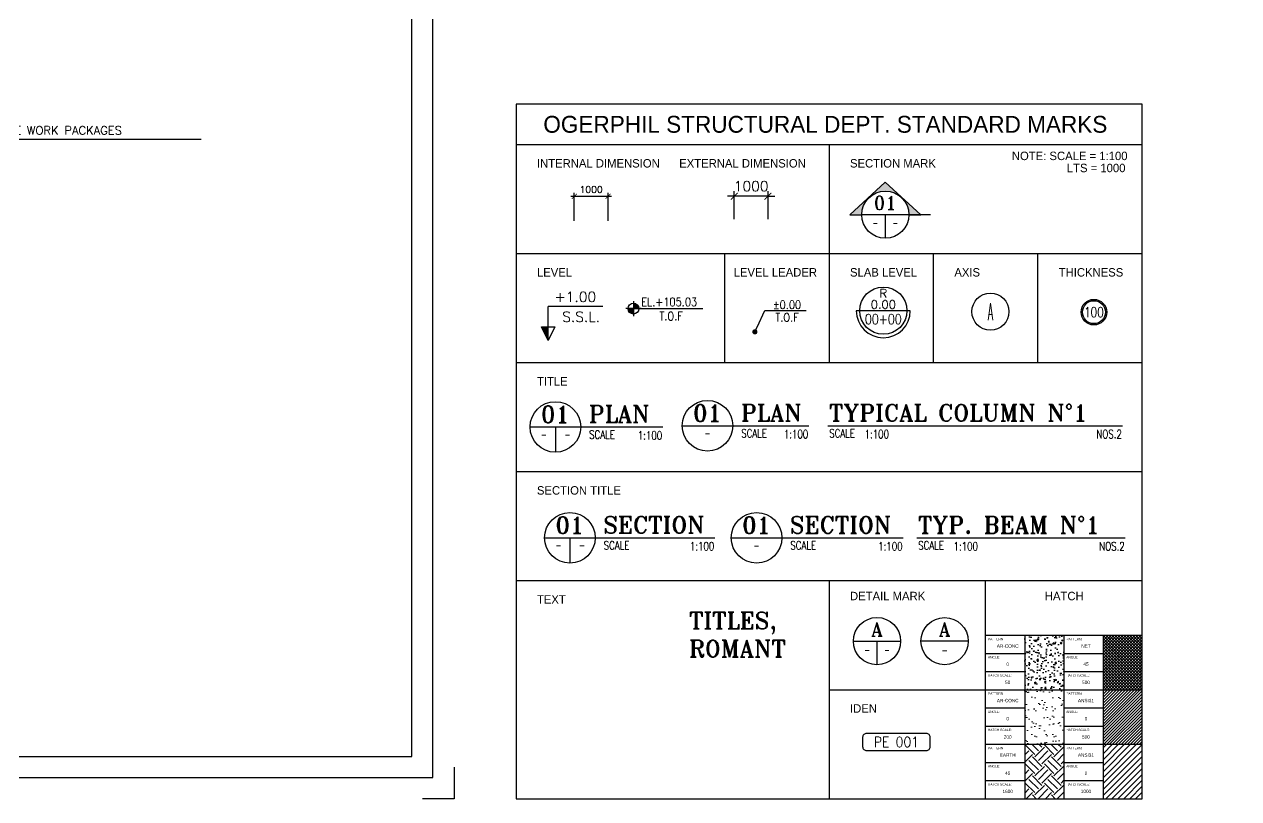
# Model space of a CAD drawing. Extents: x 660761725 to 1323371458, y 2734871439 to 5470067957.
# Drawn here: x 660896105 to 660932101, y 2735237885 to 2735260843 of the extents above; entities that cross this region are included whole.
import ezdxf
from ezdxf import colors
from ezdxf.entities.mleader import LeaderData, LeaderLine
from ezdxf.enums import TextEntityAlignment as Align
from ezdxf.math import Vec2, Vec3

# ---------------------------------------------------------------- set-up
doc = ezdxf.new("R2010")
doc.units = 0
doc.linetypes.add('AXES', pattern=[1.95, 1.2, -0.25, 0.25, -0.25])
for name, color, linetype in [('S-AXIS', 20, 'AXES'), ('S-DIMI', 100, 'Continuous'), ('S-DIMO', 100, 'Continuous'), ('S-IDEN', 221, 'Continuous'), ('S-LEVEL', 3, 'Continuous'), ('S-PATT', 21, 'Continuous'), ('S-SCEL-INDT', 222, 'Continuous'), ('S-STRC (91)', 91, 'Continuous'), ('S-SYMB', 3, 'Continuous'), ('S-TXT', 3, 'Continuous'), ('S-TXT-B', 7, 'Continuous'), ('TBLOCK', 7, 'Continuous')]:
    doc.layers.add(name, color=color, linetype=linetype)
doc.layers.add('S-EARTH', color=24, linetype='Continuous', lineweight=9)
doc.layers.add('S-ENGNRD FILL', color=20, linetype='Continuous', lineweight=9)
doc.layers.get('Defpoints').off()
doc.styles.add('08437-0000-2-020-000R-0511-00$0$ROMANS', font='ROMANS.shx', dxfattribs={"width": 0.75})
doc.styles.add('KACKC - ROMANS', font='romans.shx')
doc.styles.add('ROMANS', font='romans.shx')
doc.styles.add('ROMANT', font='romant')
doc.dimstyles.new('S-DIMI-100', dxfattribs={"dimscale": 100, "dimtxt": 2, "dimasz": 1.5, "dimexe": 1, "dimexo": 1, "dimgap": 1, "dimtad": 1, "dimdec": 0, "dimzin": 12, "dimdsep": 46, "dimtxsty": 'ROMANS', "dimblk": 'ARCHTICK', "dimcen": 0.09, "dimdle": 1, "dimclrd": 8, "dimclre": 8, "dimclrt": 4, "dimadec": 0, "dimazin": 3, "dimtfac": 1, "dimtdec": 0, "dimtix": 1, "dimtmove": 1, "dimatfit": 3, "dimtolj": 1, "dimtzin": 0, "dimarcsym": 0})
doc.dimstyles.new('S-DIMO-100', dxfattribs={"dimscale": 100, "dimtxt": 3, "dimasz": 2, "dimexe": 1.5, "dimexo": 1.5, "dimgap": 1.5, "dimtad": 1, "dimdec": 0, "dimzin": 12, "dimdsep": 46, "dimtxsty": 'ROMANS', "dimblk": 'ARCHTICK', "dimcen": 0.09, "dimdle": 1.5, "dimclrd": 8, "dimclre": 8, "dimclrt": 4, "dimadec": 0, "dimazin": 3, "dimtfac": 1, "dimtdec": 0, "dimtix": 1, "dimtmove": 1, "dimatfit": 3, "dimfxl": 1, "dimtolj": 1, "dimtzin": 0, "dimarcsym": 0})

# ---------------------------------------------------------------- blocks, each defined once
blk = doc.blocks.new('_ARCHTICK')
at = {"color": 0, "linetype": 'ByBlock', "const_width": 0.15}
blk.add_lwpolyline([(-0.5, -0.5), (0.5, 0.5)], dxfattribs=at)
blk = doc.blocks.new('*D49')
at = {"layer": 'S-DIMO', "color": 8, "lineweight": -2, "transparency": 16777216}
for p, q in [((660917149, 2735255070), (660917149, 2735255895)), ((660918149, 2735255070), (660918149, 2735255895)), ((660917149, 2735255745), (660916949, 2735255745)), ((660918149, 2735255745), (660917149, 2735255745)), ((660918149, 2735255745), (660918349, 2735255745))]:
    blk.add_line(p, q, dxfattribs=at)
at = {"layer": 'S-DIMO', "color": 8, "lineweight": -2, "transparency": 16777216, "xscale": 200, "yscale": 200, "zscale": 200}
blk.add_blockref('_ARCHTICK', (660917149, 2735255745), dxfattribs=at)
at = {"layer": 'S-DIMO', "color": 8, "lineweight": -2, "transparency": 16777216, "xscale": 200, "yscale": 200, "zscale": 200, "rotation": 180}
blk.add_blockref('_ARCHTICK', (660918149, 2735255745), dxfattribs=at)
at = {"layer": 'S-DIMO', "color": 4, "transparency": 16777216, "insert": (660917649, 2735256045), "char_height": 300, "attachment_point": 5, "style": 'ROMANS'}
blk.add_mtext('\\A1;1000', dxfattribs=at)
blk = doc.blocks.new('*D50')
at = {"layer": 'S-DIMI', "color": 8, "lineweight": -2, "transparency": 16777216}
for p, q in [((660912307, 2735255745), (660913507, 2735255745)), ((660912407, 2735255020), (660912407, 2735255845)), ((660913407, 2735255020), (660913407, 2735255845))]:
    blk.add_line(p, q, dxfattribs=at)
at = {"layer": 'S-DIMI', "color": 8, "lineweight": -2, "transparency": 16777216, "xscale": 150, "yscale": 150, "zscale": 150, "rotation": 180}
blk.add_blockref('_ARCHTICK', (660912407, 2735255745), dxfattribs=at)
at = {"layer": 'S-DIMI', "color": 8, "lineweight": -2, "transparency": 16777216, "xscale": 150, "yscale": 150, "zscale": 150}
blk.add_blockref('_ARCHTICK', (660913407, 2735255745), dxfattribs=at)
at = {"layer": 'S-DIMI', "color": 4, "transparency": 16777216, "insert": (660912907, 2735255945), "char_height": 200, "attachment_point": 5, "style": 'ROMANS'}
blk.add_mtext('\\A1;1000', dxfattribs=at)
blk = doc.blocks.new('*U46')
at = {"layer": 'S-TXT', "color": 2}
for p, q in [((-7.5, 0), (7.5, 0)), ((0, 0), (0, -7.5))]:
    blk.add_line(p, q, dxfattribs=at)
at = {"layer": 'S-TXT'}
blk.add_circle((0, 0), 7.5, dxfattribs=at)
at = {"layer": 'S-TXT-B', "color": 3}
blk.add_line((-7.51, 0), (31.84, 0), dxfattribs=at)
at = {"layer": 'S-TXT', "style": 'ROMANS', "width": 0.75}
blk.add_text('SCALE', height=2.5, dxfattribs=at).set_placement((10, -3.5))
at = {"layer": 'S-TXT', "color": 7, "style": 'ROMANT', "flags": 8}
blk.add_attdef('01', text='', height=5, dxfattribs=at).set_placement((0, 3.75), align=Align.MIDDLE)
blk.add_attdef('PLAN', text='', height=5, dxfattribs=at).set_placement((9.91, -0.17), align=Align.BOTTOM_LEFT)
at = {"layer": 'S-TXT', "style": 'ROMANS', "width": 0.7, "flags": 8}
for tag, p in [('0004', (-3.43, -2.26)), ('0006', (3.57, -2.26))]:
    blk.add_attdef(tag, text='', height=2.25, dxfattribs=at).set_placement(p, align=Align.MIDDLE)
at = {"layer": 'S-TXT', "style": 'ROMANS', "width": 0.75, "flags": 8}
blk.add_attdef('1:100', text='', height=2.5, dxfattribs=at).set_placement((31.66, -4.5), align=Align.BOTTOM_RIGHT)
blk = doc.blocks.new('slab label')
at = {"layer": 'S-SYMB', "linetype": 'Continuous'}
blk.add_line((8, 0), (-8, 0), dxfattribs=at)
blk.add_circle((0, 0), 7, dxfattribs=at)
at = {"layer": 'S-SYMB', "color": 100, "linetype": 'Continuous'}
blk.add_arc((0, 0), 8, 180, 0, dxfattribs=at)
at = {"layer": 'S-SYMB', "style": 'ROMANS'}
blk.add_text('R', height=2.5, dxfattribs=at).set_placement((0, 5.17), align=Align.MIDDLE)
at = {"layer": 'S-SYMB', "style": 'ROMANS', "flags": 8}
blk.add_attdef('0.00', text='', height=2.5, dxfattribs=at).set_placement((0, 1.83), align=Align.MIDDLE)
at = {"layer": 'S-SYMB', "color": 7, "linetype": 'Continuous', "style": 'ROMANS', "width": 0.8, "flags": 8}
blk.add_attdef('00+00', text='', height=3, dxfattribs=at).set_placement((0, -2.5), align=Align.MIDDLE)
blk = doc.blocks.new('*U89')
at = {"layer": 'S-IDEN', "color": 8}
for radius in [3.8, 3.4]:
    blk.add_circle((0, 0), radius, dxfattribs=at)
at = {"layer": 'S-IDEN', "color": 4, "style": '08437-0000-2-020-000R-0511-00$0$ROMANS', "width": 0.75, "flags": 8}
blk.add_attdef('100', text='', height=3, dxfattribs=at).set_placement((0, 0), align=Align.MIDDLE_CENTER)
blk = doc.blocks.new('preslab mark')
at = {"layer": 'S-IDEN', "color": 3, "linetype": 'Continuous'}
blk.add_lwpolyline([(-8.88, 2.52, 0.414214), (-10.01, 1.4), (-10.01, -1.4, 0.414214), (-8.88, -2.52), (8.88, -2.52, 0.414214), (10.01, -1.4), (10.01, 1.4, 0.414214), (8.88, 2.52)], format="xyb", close=True, dxfattribs=at)
at = {"layer": 'S-IDEN', "color": 4, "linetype": 'Continuous', "style": 'ROMANT', "width": 0.9, "flags": 8}
blk.add_attdef('PE001', text='', height=3, dxfattribs=at).set_placement((0, 0), align=Align.MIDDLE)
blk = doc.blocks.new('*U23')
at = {"layer": 'S-TXT', "color": 2}
for p, q in [((-7.5, 0), (7.5, 0)), ((0, 0), (0, -7.5))]:
    blk.add_line(p, q, dxfattribs=at)
at = {"layer": 'S-TXT'}
blk.add_circle((0, 0), 7.5, dxfattribs=at)
at = {"layer": 'S-TXT-B', "color": 3}
blk.add_line((-7.51, 0), (42.96, 0), dxfattribs=at)
at = {"layer": 'S-TXT', "style": 'ROMANS', "width": 0.75}
blk.add_text('SCALE', height=2.5, dxfattribs=at).set_placement((10, -3.5))
at = {"layer": 'S-TXT', "color": 7, "style": 'ROMANT', "flags": 8}
blk.add_attdef('01', text='', height=5, dxfattribs=at).set_placement((0, 3.75), align=Align.MIDDLE)
blk.add_attdef('SECTION', text='', height=5, dxfattribs=at).set_placement((9.91, -0.17), align=Align.BOTTOM_LEFT)
at = {"layer": 'S-TXT', "style": 'ROMANS', "width": 0.7, "flags": 8}
for tag, p in [('0004', (-3.43, -2.26)), ('0006', (3.57, -2.26))]:
    blk.add_attdef(tag, text='', height=2.25, dxfattribs=at).set_placement(p, align=Align.MIDDLE)
at = {"layer": 'S-TXT', "style": 'ROMANS', "width": 0.75, "flags": 8}
blk.add_attdef('1:100', text='', height=2.5, dxfattribs=at).set_placement((42.78, -4.5), align=Align.BOTTOM_RIGHT)
blk = doc.blocks.new('*U37')
at = {"layer": 'S-LEVEL'}
blk.add_hatch(color=256, dxfattribs=at).paths.add_polyline_path([(-2, 4), (0, 0), (0, 4)])
at = {"layer": 'S-LEVEL', "color": 8}
for p in [(16.21, 10), (0, 0)]:
    blk.add_line(p, (0, 10), dxfattribs=at)
at = {"layer": 'S-LEVEL'}
blk.add_lwpolyline([(0, 0), (-2, 4), (2, 4)], close=True, dxfattribs=at)
at = {"layer": 'S-LEVEL', "style": 'ROMANS', "flags": 8}
blk.add_attdef('+0.00', text='', height=3, dxfattribs=at).set_placement((1.14, 10.5), align=Align.BOTTOM_LEFT)
blk.add_attdef('S.S.L.', text='', height=3, dxfattribs=at).set_placement((2.71, 8.5), align=Align.TOP_LEFT)
blk = doc.blocks.new('*U41')
at = {"layer": 'S-SCEL-INDT'}
h = blk.add_hatch(color=256, dxfattribs=at)
edge = h.paths.add_edge_path()
edge.add_line((7, 0), (10.5, 0))
edge.add_line((10.5, 0), (0, 9.62))
edge.add_line((0, 9.62), (-10.5, 0))
edge.add_line((-10.5, 0), (-7, 0))
edge.add_arc((0, 0), 7, 0.0002, 180.0002, ccw=False)
at = {"layer": 'S-SCEL-INDT', "color": 2, "linetype": 'Continuous'}
for p, q in [((7, 0), (-7, 0)), ((0, 0), (0, -7))]:
    blk.add_line(p, q, dxfattribs=at)
at = {"layer": 'S-SCEL-INDT'}
blk.add_line((13.41, 0), (7, 0), dxfattribs=at)
blk.add_lwpolyline([(7, 0), (10.5, 0), (0, 9.62), (-10.5, 0), (-7, 0, -1)], format="xyb", close=True, dxfattribs=at)
blk.add_circle((0, 0), 7, dxfattribs=at)
at = {"layer": 'S-SCEL-INDT', "linetype": 'Continuous', "style": 'ROMANT', "flags": 8}
blk.add_attdef('01', text='', height=4, rotation=0.0002, dxfattribs=at).set_placement((0, 3.5), align=Align.MIDDLE_CENTER)
at = {"layer": 'S-SCEL-INDT', "color": 3, "style": 'ROMANS', "flags": 8}
for width, p in [(0.7, (-2.97, -2.47)), (0.75, (2.97, -2.47))]:
    blk.add_attdef('-', text='', height=2, dxfattribs=dict(at, width=width)).set_placement(p, align=Align.MIDDLE_CENTER)
blk = doc.blocks.new('DETAIL MARK')
at = {"layer": 'S-SCEL-INDT', "color": 2}
for p, q in [((-7.01, 0), (7.01, 0)), ((0, 0), (0, -7.02))]:
    blk.add_line(p, q, dxfattribs=at)
at = {"layer": 'S-SCEL-INDT'}
blk.add_circle((0, 0), 7.01, dxfattribs=at)
at = {"layer": 'S-SCEL-INDT', "color": 7, "style": 'ROMANT', "width": 1, "flags": 8}
blk.add_attdef('B', text='', height=4, dxfattribs=at).set_placement((-0.01, 3.51), align=Align.MIDDLE)
at = {"layer": 'S-SCEL-INDT', "color": 3, "style": 'ROMANS', "width": 0.75, "flags": 8}
for p in [(-2.93, -2.62), (2.97, -2.62)]:
    blk.add_attdef('-', text='', height=2, dxfattribs=at).set_placement(p, align=Align.MIDDLE)
blk = doc.blocks.new('_Dot')
at = {"color": 0, "linetype": 'ByBlock', "lineweight": -2}
blk.add_line((-0.5, 0), (-1, 0), dxfattribs=at)
at = {"color": 0, "linetype": 'ByBlock', "const_width": 0.5}
blk.add_lwpolyline([(-0.25, 0, 1), (0.25, 0, 1)], format="xyb", close=True, dxfattribs=at)
blk = doc.blocks.new('*U39')
at = {"layer": 'S-SYMB', "linetype": 'Continuous'}
for points in [[(0, 0), (-1.61, 0, 0.414214), (0, -1.61)], [(0, 1.61), (0, 0), (1.61, 0, 0.414214)]]:
    blk.add_hatch(color=8, dxfattribs=at).paths.add_polyline_path(points)
at = {"layer": 'S-SYMB', "color": 8, "linetype": 'Continuous'}
for p, q in [((2.25, 0), (-2.25, 0)), ((0, 2.25), (0, -2.25)), ((0, 0), (20.58, 0))]:
    blk.add_line(p, q, dxfattribs=at)
blk.add_circle((0, 0), 1.61, dxfattribs=at)
at = {"layer": 'S-SYMB', "linetype": 'Continuous', "style": 'ROMANS', "width": 0.85, "flags": 8}
blk.add_attdef('+0.00', text='', height=2.5, dxfattribs=at).set_placement((4.57, 0), align=Align.BOTTOM_LEFT)
blk.add_attdef('S.S.L.', text='', height=2.5, dxfattribs=at).set_placement((6.14, -1), align=Align.TOP_LEFT)
blk = doc.blocks.new('*U25')
at = {"layer": 'S-TXT', "color": 2}
blk.add_line((-7.5, 0), (7.5, 0), dxfattribs=at)
at = {"layer": 'S-TXT'}
blk.add_circle((0, 0), 7.5, dxfattribs=at)
at = {"layer": 'S-TXT-B', "color": 3}
blk.add_line((7.5, 0), (30.04, 0), dxfattribs=at)
at = {"layer": 'S-TXT', "style": 'ROMANS', "width": 0.75}
blk.add_text('SCALE', height=2.5, dxfattribs=at).set_placement((10, -3.5))
at = {"layer": 'S-TXT', "color": 7, "style": 'ROMANT', "flags": 8}
blk.add_attdef('01', text='', height=5, dxfattribs=at).set_placement((0, 3.75), align=Align.MIDDLE)
blk.add_attdef('PLAN', text='', height=5, dxfattribs=at).set_placement((9.91, -0.17), align=Align.BOTTOM_LEFT)
at = {"layer": 'S-TXT', "style": 'ROMANS', "width": 0.7, "flags": 8}
blk.add_attdef('-', text='', height=2.25, dxfattribs=at).set_placement((0, -2.26), align=Align.MIDDLE)
at = {"layer": 'S-TXT', "style": 'ROMANS', "width": 0.75, "flags": 8}
blk.add_attdef('1:250', text='', height=2.5, dxfattribs=at).set_placement((29.86, -4.5), align=Align.BOTTOM_RIGHT)
blk = doc.blocks.new('DETAIL MARK1')
at = {"layer": 'S-SCEL-INDT', "color": 2, "linetype": 'Continuous'}
blk.add_line((7, 0), (-7, 0), dxfattribs=at)
at = {"layer": 'S-SCEL-INDT'}
blk.add_circle((0, 0), 7, dxfattribs=at)
blk.add_circle((0, 0), 7, dxfattribs=at)
at = {"layer": 'S-SCEL-INDT', "linetype": 'Continuous', "style": 'ROMANT', "flags": 8}
blk.add_attdef('01', text='', height=4, rotation=0.0002, dxfattribs=at).set_placement((0, 3.5), align=Align.MIDDLE_CENTER)
at = {"layer": 'S-SCEL-INDT', "style": 'ROMANS', "width": 0.85, "flags": 8}
blk.add_attdef('-', text='', height=2, dxfattribs=at).set_placement((0, -2.99), align=Align.MIDDLE)
blk = doc.blocks.new('*U28')
at = {"layer": 'S-TXT-B', "color": 3}
blk.add_line((-16.92, 0), (44.85, 0), dxfattribs=at)
at = {"layer": 'S-TXT', "style": 'ROMANS', "width": 0.75}
blk.add_text('SCALE', height=2.5, dxfattribs=at).set_placement((-16.54, -3.5))
at = {"layer": 'S-TXT', "color": 7, "style": 'ROMANT', "flags": 8}
blk.add_attdef('SECTION', text='', height=5, dxfattribs=at).set_placement((-16.63, -0.17), align=Align.BOTTOM_LEFT)
at = {"layer": 'S-TXT', "style": 'ROMANS', "width": 0.75, "flags": 8}
for tag, p in [('1:250', (1.17, -4.5)), ('NOS.2', (44.67, -4.5))]:
    blk.add_attdef(tag, text='', height=2.5, dxfattribs=at).set_placement(p, align=Align.BOTTOM_RIGHT)
blk = doc.blocks.new('*U29')
at = {"layer": 'S-TXT-B', "color": 3}
blk.add_line((-16.92, 0), (70.37, 0), dxfattribs=at)
at = {"layer": 'S-TXT', "style": 'ROMANS', "width": 0.75}
blk.add_text('SCALE', height=2.5, dxfattribs=at).set_placement((-16.54, -3.5))
at = {"layer": 'S-TXT', "color": 7, "style": 'ROMANT', "flags": 8}
blk.add_attdef('SECTION', text='', height=5, dxfattribs=at).set_placement((-16.63, -0.17), align=Align.BOTTOM_LEFT)
at = {"layer": 'S-TXT', "style": 'ROMANS', "width": 0.75, "flags": 8}
for tag, p in [('1:250', (1.17, -4.5)), ('NOS.2', (70.19, -4.5))]:
    blk.add_attdef(tag, text='', height=2.5, dxfattribs=at).set_placement(p, align=Align.BOTTOM_RIGHT)
blk = doc.blocks.new('SECTION TITLE2')
at = {"layer": 'S-TXT', "color": 2}
blk.add_line((-7.5, 0), (7.5, 0), dxfattribs=at)
at = {"layer": 'S-TXT'}
blk.add_circle((0, 0), 7.5, dxfattribs=at)
at = {"layer": 'S-TXT-B', "color": 3}
blk.add_line((7.5, 0), (43.46, 0), dxfattribs=at)
at = {"layer": 'S-TXT', "style": 'ROMANS', "width": 0.75}
blk.add_text('SCALE', height=2.5, dxfattribs=at).set_placement((10, -3.5))
at = {"layer": 'S-TXT', "color": 7, "style": 'ROMANT', "flags": 8}
blk.add_attdef('01', text='', height=5, dxfattribs=at).set_placement((0, 3.75), align=Align.MIDDLE)
blk.add_attdef('SECTION', text='', height=5, dxfattribs=at).set_placement((9.91, -0.17), align=Align.BOTTOM_LEFT)
at = {"layer": 'S-TXT', "style": 'ROMANS', "width": 0.7, "flags": 8}
blk.add_attdef('-', text='', height=2.25, dxfattribs=at).set_placement((0, -2.26), align=Align.MIDDLE)
at = {"layer": 'S-TXT', "style": 'ROMANS', "width": 0.75, "flags": 8}
blk.add_attdef('1:250', text='', height=2.5, dxfattribs=at).set_placement((43.28, -4.5), align=Align.BOTTOM_RIGHT)
blk = doc.blocks.new('*U1142')
at = {"layer": 'S-AXIS', "color": 3, "linetype": 'Continuous'}
blk.add_circle((0, 5.5), 5.5, dxfattribs=at)
at = {"layer": 'S-AXIS', "color": 3, "linetype": 'Continuous', "ltscale": 0.5, "style": 'ROMANT', "width": 0.4, "flags": 8}
blk.add_attdef('A', text='', height=5, dxfattribs=at).set_placement((0, 5.5), align=Align.MIDDLE_CENTER)

msp = doc.modelspace()

# ---------------------------------------------------------------- hatches: boundary and pattern name
at = {"layer": 'S-EARTH'}
h = msp.add_hatch(dxfattribs=at)
h.set_pattern_fill('EARTH', color=256, scale=1599.999996, angle=45, style=0)
h.set_pattern_definition([(45, (660755996.95, 2735260976.98), (6e-14, 565.6854), [400, -400]), (45, (660755890.9, 2735261083.05), (6e-14, 565.6854), [400, -400]), (45, (660755784.82, 2735261189.1), (6e-14, 565.6854), [400, -400]), (135, (660755784.82, 2735261259.82), (-565.6854, 6e-14), [400, -400]), (135, (660755890.9, 2735261365.9), (-565.6854, 6e-14), [400, -400]), (135, (660755996.95, 2735261471.95), (-565.6854, 6e-14), [400, -400])])
h.paths.add_polyline_path([(660926918.46811748, 2735239501.32984591), (660925758.57027078, 2735239501.32984591), (660925758.57027078, 2735237885.32984591), (660926918.46811748, 2735237885.32984591)])
at = {"layer": 'S-ENGNRD FILL'}
h = msp.add_hatch(dxfattribs=at)
h.set_pattern_fill('AR-SAND', color=256, scale=200, style=0)
h.set_pattern_definition([(37.5, (660739136.43, 2735245965.63), (-12.59867, 385.36475), [0, -304, 0, -340, 0, -325]), (7.5, (660739136.43, 2735245965.63), (353.9553, 564.4292), [0, -164, 0, -274, 0, -105]), (327.5, (660738890.43, 2735245965.63), (622.8284, 1.1318), [0, -100, 0, -360, 0, -470]), (317.5, (660738890.43, 2735245965.63), (601.2253, 175.5351), [0, -50, 0, -236, 0, -270])])
h.paths.add_polyline_path([(660926918.46811748, 2735241117.32984591), (660925758.57027078, 2735241117.32984591), (660925758.57027078, 2735239501.32984591), (660926918.46811748, 2735239501.32984591)])
at = {"layer": 'S-PATT'}
h = msp.add_hatch(dxfattribs=at)
h.set_pattern_fill('AR-CONC', color=256, scale=50, style=0)
h.set_pattern_definition([(50, (660814372.3, 2735324123.5), (358.6301, -31.37607), [37.5, -412.5]), (355, (660814372.3, 2735324123.5), (-69.3757, 376.0961), [30, -330]), (100.4514, (660814402.18, 2735324120.9), (289.2547, 344.7198), [31.8701, -350.5711]), (46.1842, (660814372.3, 2735324223.5), (533.6205, -82.7595), [56.25, -618.75]), (96.6356, (660814416.76, 2735324216.6), (467.3314, 487.059), [47.8051, -525.8565]), (351.1842, (660814372.3, 2735324223.5), (467.331, 487.0593), [45, -495]), (21, (660814422.3, 2735324198.5), (298.4535, -201.30945), [37.5, -412.5]), (326, (660814422.3, 2735324198.5), (121.6577, 362.575), [30, -330]), (71.4514, (660814447.17, 2735324181.73), (420.1113, 161.26525), [31.8701, -350.5711]), (37.5, (660814372.3, 2735324123.5), (6.07993, 166.44693), [0, -326, 0, -335, 0, -331.25]), (7.5, (660814372.3, 2735324123.5), (131.53477, 197.20586), [0, -191, 0, -318.5, 0, -126.25]), (327.5, (660814260.8, 2735324123.5), (266.91122, -11.27744), [0, -125, 0, -390, 0, -517.5]), (317.5, (660814210.8, 2735324123.5), (291.5931, 50.0525), [0, -162.5, 0, -259, 0, -367.5])])
h.paths.add_polyline_path([(660926918.46811748, 2735242733.32984591), (660925758.57027078, 2735242733.32984591), (660925758.57027078, 2735241117.32984591), (660926918.46811748, 2735241117.32984591)])
h = msp.add_hatch(dxfattribs=at)
h.set_pattern_fill('NET', color=256, scale=500, angle=45, style=0)
h.set_pattern_definition([(45, (660739136.43, 2735245965.635), (-44.194174, 44.194174), []), (135, (660739136.43, 2735245965.635), (-44.194174, -44.194174), [])])
h.paths.add_polyline_path([(660929238.26381099, 2735242733.32984591), (660928078.36596429, 2735242733.32984591), (660928078.36596429, 2735241117.32984591), (660929238.26381099, 2735241117.32984591)])
h = msp.add_hatch(dxfattribs=at)
h.set_pattern_fill('ANSI31', color=256, scale=500, style=0)
h.set_pattern_definition([(45, (660739136.43, 2735245965.635), (-44.194174, 44.194174), [])])
h.paths.add_polyline_path([(660929238.26381099, 2735241117.32984591), (660928078.36596429, 2735241117.32984591), (660928078.36596429, 2735239501.32984591), (660929238.26381099, 2735239501.32984591)])
h = msp.add_hatch(dxfattribs=at)
h.set_pattern_fill('ANSI31', color=256, scale=1000, style=0)
h.set_pattern_definition([(45, (660739136.43, 2735245965.63), (-88.38835, 88.38835), [])])
h.paths.add_polyline_path([(660929238.26381099, 2735239501.32984591), (660928078.36596429, 2735239501.32984591), (660928078.36596429, 2735237885.32984591), (660929238.26381099, 2735237885.32984591)])

# ---------------------------------------------------------------- linework, layer by layer
at = {"color": 250}
msp.add_line((660859831.43479562, 2735257436.72786093), (660901347.41060519, 2735257436.72786093), dxfattribs=at)
for p, q in [((660910679.89826322, 2735257278.14347076), (660929238.26381099, 2735257278.14347076)), ((660919959.08103716, 2735257278.14347076), (660919959.08103716, 2735250813.73665905)), ((660910679.89826322, 2735254045.94006491), (660929238.26381099, 2735254045.94006491)), ((660916866.02012324, 2735250813.73665905), (660916866.02012324, 2735254045.94006491)), ((660923052.14195096, 2735250813.73665905), (660923052.14195096, 2735254045.94006491)), ((660926145.20288098, 2735250813.73665905), (660926145.20288098, 2735254045.94006491)), ((660910679.89826322, 2735250813.73665905), (660929238.26381099, 2735250813.73665905)), ((660910679.89826322, 2735247581.53325319), (660929238.26381099, 2735247581.53325319)), ((660910679.89826322, 2735247581.53325319), (660929238.26381099, 2735247581.53325319)), ((660910679.89826322, 2735244349.32984591), (660929238.26381099, 2735244349.32984591)), ((660919959.08103716, 2735244349.32984591), (660919959.08103716, 2735237885.126441)), ((660924598.67242408, 2735237885.126441), (660924598.67242408, 2735244349.32984591)), ((660924598.67242408, 2735242733.32984591), (660929238.26381099, 2735242733.32984591)), ((660925758.57027078, 2735242733.32984591), (660925758.57027078, 2735237885.126441)), ((660926918.46811748, 2735242733.32984591), (660926918.46811748, 2735237885.126441)), ((660928078.36596429, 2735242733.32984591), (660928078.36596429, 2735237885.126441)), ((660924598.67242408, 2735242194.66317987), (660925758.57027078, 2735242194.66317987)), ((660926918.46811748, 2735242194.66317987), (660928078.36596429, 2735242194.66317987)), ((660924598.67242408, 2735241655.99651289), (660925758.57027078, 2735241655.99651289)), ((660926918.46811748, 2735241655.99651289), (660928078.36596429, 2735241655.99651289)), ((660919959.08103716, 2735241117.32984591), (660924598.67242408, 2735241117.32984591)), ((660924598.67242408, 2735241117.32984591), (660929238.26381099, 2735241117.32984591)), ((660924598.67242408, 2735240578.66317892), (660925758.57027078, 2735240578.66317892)), ((660926918.46811748, 2735240578.66317892), (660928078.36596429, 2735240578.66317892)), ((660924598.67242408, 2735240039.99651194), (660925758.57027078, 2735240039.99651194)), ((660926918.46811748, 2735240039.99651194), (660928078.36596429, 2735240039.99651194)), ((660924598.67242408, 2735239501.32984591), (660929238.26381099, 2735239501.32984591)), ((660924598.67242408, 2735238962.66317987), (660925758.57027078, 2735238962.66317987)), ((660926918.46811748, 2735238962.66317987), (660928078.36596429, 2735238962.66317987)), ((660924598.67242408, 2735238423.99651289), (660925758.57027078, 2735238423.99651289)), ((660926918.46811748, 2735238423.99651289), (660928078.36596429, 2735238423.99651289))]:
    msp.add_line(p, q)
msp.add_lwpolyline([(660910679.89826322, 2735237885.126441), (660929238.26381099, 2735237885.126441), (660929238.26381099, 2735258478.14347076), (660910679.89826322, 2735258478.14347076)], close=True)
at = {"layer": 'TBLOCK'}
for points in [[(660858219.0394727, 2735238510.12644005), (660908219.03945279, 2735238510.12644005), (660908219.03945279, 2735284084.71557283), (660858219.0394727, 2735284084.71557283)], [(660858844.03947246, 2735239135.12644005), (660907594.03945303, 2735239135.12644005), (660907594.03945303, 2735283459.71557379), (660858844.03947246, 2735283459.71557379)]]:
    msp.add_lwpolyline(points, close=True, dxfattribs=at)
at = {"layer": 'TBLOCK', "color": 9}
msp.add_lwpolyline([(660908844.03945255, 2735238822.62644005), (660908844.03945255, 2735237885.126441), (660907906.53945291, 2735237885.126441)], dxfattribs=at)

# ---------------------------------------------------------------- block references
at = {"xscale": 100, "yscale": 100, "zscale": 100}
for name, p, values in [('slab label', (660921566.85360622, 2735252352.80167818), {'0.00': '0.00', '00+00': '00+00'}), ('*U89', (660927808.82288301, 2735252309.03899002), {'100': '100'}), ('*U46', (660911847.03870475, 2735248905.6566329), {'01': '01', '0004': '-', '0006': '-', 'PLAN': 'PLAN', '1:100': '1:100'}), ('*U23', (660912278.87673938, 2735245619.57653999), {'01': '01', 'SECTION': 'SECTION', '1:100': '1:100', '0004': '-', '0006': '-'}), ('preslab mark', (660921955.30332351, 2735239568.16404676), {'PE001': 'PE 001'})]:
    msp.add_blockref(name, p, dxfattribs=at).add_auto_attribs(values)
ref = msp.add_blockref('*U25', (660916356.0259788, 2735248942.8689642), dxfattribs=dict(xscale=100, yscale=100, zscale=100))
ref.add_attrib('01', '01', dxfattribs={"layer": 'S-TXT', "color": 7, "height": 500.000000102, "style": 'ROMANT'}).set_placement((660916356.0259788, 2735249317.8689642), align=Align.MIDDLE)
ref.add_attrib('PLAN', 'PLAN', dxfattribs={"layer": 'S-TXT', "color": 7, "height": 500.000000102, "style": 'ROMANT'}).set_placement((660917346.99334335, 2735248926.20229816), align=Align.BOTTOM_LEFT)
ref.add_attrib('-', '-', dxfattribs={"layer": 'S-TXT', "height": 225.00000005, "style": 'ROMANS', "width": 0.7}).set_placement((660916356.0259788, 2735248716.463377), align=Align.MIDDLE)
ref.add_attrib('1:250', '1:100', dxfattribs={"layer": 'S-TXT', "height": 250.000000051, "style": 'ROMANS', "width": 0.75}).set_placement((660919341.70634794, 2735248492.8689642), align=Align.BOTTOM_RIGHT)
at = {"layer": 'Defpoints', "color": 134}
ref = msp.add_blockref('*U1142', (660924741.82242894, 2735251774.28942299), dxfattribs=dict(at, xscale=100, yscale=100, zscale=100))
ref.add_attrib('A', 'A', dxfattribs={"layer": 'S-AXIS', "color": 3, "linetype": 'Continuous', "ltscale": 0.5, "height": 500, "style": 'ROMANT', "width": 0.4}).set_placement((660924741.82242894, 2735252324.28942299), align=Align.MIDDLE_CENTER)
at = {"layer": 'S-LEVEL'}
ref = msp.add_blockref('*U37', (660911633.93920815, 2735251472.94536686), dxfattribs=dict(at, xscale=100, yscale=100, zscale=100))
ref.add_attrib('+0.00', '+1.00', dxfattribs={"layer": 'S-SYMB', "linetype": 'Continuous', "height": 300, "style": 'ROMANS', "flags": 8}).set_placement((660911821.47359264, 2735252522.94526815), align=Align.BOTTOM_LEFT)
ref.add_attrib('S.S.L.', 'S.S.L.', dxfattribs={"layer": 'S-SYMB', "linetype": 'Continuous', "height": 300, "style": 'ROMANS', "flags": 8}).set_placement((660912050.18197727, 2735252322.94526815), align=Align.TOP_LEFT)
at = {"layer": 'S-SCEL-INDT'}
ref = msp.add_blockref('*U41', (660921625.26209354, 2735255198.37864685), dxfattribs=dict(at, xscale=100, yscale=100, zscale=100))
ref.add_attrib('01', '01', dxfattribs={"linetype": 'Continuous', "height": 400, "style": 'ROMANT', "flags": 8}).set_placement((660921625.26218879, 2735255548.37864685), align=Align.MIDDLE_CENTER)
ref.add_attrib('-', '-', dxfattribs={"color": 3, "height": 200, "style": 'ROMANS', "width": 0.75, "flags": 8}).set_placement((660921922.75201619, 2735254950.89391804), align=Align.MIDDLE_CENTER)
ref.add_attrib('-', '-', dxfattribs={"color": 3, "height": 200, "style": 'ROMANS', "width": 0.7, "flags": 8}).set_placement((660921327.77476776, 2735254950.89132118), align=Align.MIDDLE_CENTER)
ref = msp.add_blockref('DETAIL MARK', (660921379.31854141, 2735242556.59098816), dxfattribs=dict(at, xscale=100, yscale=100, zscale=100))
ref.add_attrib('-', '-', dxfattribs={"layer": 'S-TXT-B', "color": 3, "height": 200, "style": 'ROMANS', "width": 0.75, "flags": 8}).set_placement((660921086.05671823, 2735242294.93606806), align=Align.MIDDLE)
ref.add_attrib('-', '-', dxfattribs={"layer": 'S-TXT-B', "color": 3, "height": 199.99999997, "style": 'ROMANS', "width": 0.75, "flags": 8}).set_placement((660921676.80875695, 2735242294.72360706), align=Align.MIDDLE)
ref.add_attrib('B', 'A', dxfattribs={"layer": 'S-TXT-B', "color": 7, "height": 400, "style": 'ROMANT', "flags": 8}).set_placement((660921378.44178629, 2735242907.731534), align=Align.MIDDLE)
ref = msp.add_blockref('DETAIL MARK1', (660923382.89076972, 2735242556.59625292), dxfattribs=dict(at, xscale=100, yscale=100, zscale=100))
ref.add_attrib('-', '-', dxfattribs={"layer": '0', "color": 3, "height": 200, "style": 'ROMANS', "width": 0.85}).set_placement((660923382.89076972, 2735242287.01020908), align=Align.MIDDLE)
ref.add_attrib('01', 'A', dxfattribs={"color": 7, "linetype": 'Continuous', "height": 400, "rotation": 0.0001748477, "style": 'ROMANT'}).set_placement((660923382.89086509, 2735242906.59644413), align=Align.MIDDLE_CENTER)
at = {"layer": 'S-SYMB'}
ref = msp.add_blockref('*U39', (660914160.73071313, 2735252413.46177387), dxfattribs=dict(at, xscale=100, yscale=100, zscale=100))
ref.add_attrib('+0.00', 'EL.+105.03', dxfattribs={"linetype": 'Continuous', "height": 250, "style": 'ROMANS', "width": 0.85}).set_placement((660914389.44948554, 2735252413.46177387), align=Align.BOTTOM_LEFT)
ref.add_attrib('S.S.L.', 'T.O.F', dxfattribs={"linetype": 'Continuous', "height": 250, "style": 'ROMANS', "width": 0.85}).set_placement((660914930.69182777, 2735252315.36824989), align=Align.TOP_LEFT)
at = {"layer": 'S-TXT'}
ref = msp.add_blockref('*U29', (660921617.91493797, 2735248942.8689642), dxfattribs=dict(at, xscale=100, yscale=100, zscale=100))
ref.add_attrib('1:250', '1:100', dxfattribs={"height": 250.000000051, "style": 'ROMANS', "width": 0.75}).set_placement((660921735.36320353, 2735248492.8689642), align=Align.BOTTOM_RIGHT)
ref.add_attrib('SECTION', 'TYPICAL COLUMN N°1', dxfattribs={"color": 7, "height": 500.0000001019, "style": 'ROMANT'}).set_placement((660919955.25672913, 2735248926.20229816), align=Align.BOTTOM_LEFT)
ref.add_attrib('NOS.2', 'NOS.2', dxfattribs={"height": 250.000000051, "style": 'ROMANS', "width": 0.75}).set_placement((660928636.88762927, 2735248492.8689642), align=Align.BOTTOM_RIGHT)
ref = msp.add_blockref('SECTION TITLE2', (660917811.06932259, 2735245618.72690105), dxfattribs=dict(at, xscale=100, yscale=100, zscale=100))
ref.add_attrib('1:250', '1:100', dxfattribs={"height": 250.000000051, "style": 'ROMANS', "width": 0.75}).set_placement((660922138.74440956, 2735245168.7269001), align=Align.BOTTOM_RIGHT)
ref.add_attrib('-', '-', dxfattribs={"height": 225.00000005, "style": 'ROMANS', "width": 0.7}).set_placement((660917811.06932259, 2735245392.3213129), align=Align.MIDDLE)
ref.add_attrib('SECTION', 'SECTION', dxfattribs={"color": 7, "height": 500.000000102, "style": 'ROMANT'}).set_placement((660918802.03668714, 2735245602.06023407), align=Align.BOTTOM_LEFT)
ref.add_attrib('01', '01', dxfattribs={"color": 7, "height": 500.000000102, "style": 'ROMANT'}).set_placement((660917811.06932259, 2735245993.72690105), align=Align.MIDDLE)
ref = msp.add_blockref('*U28', (660924254.87251055, 2735245618.72690105), dxfattribs=dict(at, xscale=100, yscale=100, zscale=100))
ref.add_attrib('1:250', '1:100', dxfattribs={"height": 250.000000051, "style": 'ROMANS', "width": 0.75}).set_placement((660924372.3207761, 2735245168.7269001), align=Align.BOTTOM_RIGHT)
ref.add_attrib('SECTION', 'TYP. BEAM N°1', dxfattribs={"color": 7, "height": 500.0000001019, "style": 'ROMANT'}).set_placement((660922592.21430171, 2735245602.06023407), align=Align.BOTTOM_LEFT)
ref.add_attrib('NOS.2', 'NOS.2', dxfattribs={"height": 250.000000051, "style": 'ROMANS', "width": 0.75}).set_placement((660928721.86635423, 2735245168.7269001), align=Align.BOTTOM_RIGHT)

# ---------------------------------------------------------------- texts
at = {"color": 6}
for s, height, p in [('OGERPHIL STRUCTURAL DEPT. STANDARD MARKS', 500, (660919848.20403218, 2735257878.14347076)), ('NOTE: SCALE = 1:100', 250, (660927091.34477699, 2735256941.87558079)), ('LTS = 1000', 250, (660927874.95765877, 2735256583.56614399))]:
    msp.add_text(s, height=height, dxfattribs=at).set_placement(p, align=Align.MIDDLE_CENTER)
at = {"color": 2}
for s, height, p in [('INTERNAL DIMENSION', 250, (660911300.16643083, 2735256597.23258209)), ('EXTERNAL DIMENSION', 250, (660915516.60092461, 2735256597.23258209)), ('SECTION MARK', 250, (660920579.34920466, 2735256597.23258209)), ('LEVEL', 250, (660911300.16643083, 2735253365.02917624)), ('LEVEL LEADER', 250, (660917130.81490445, 2735253365.02917624)), ('SLAB LEVEL', 250, (660920579.34920466, 2735253365.02917624)), ('AXIS', 250, (660923672.41011858, 2735253365.02917624)), ('THICKNESS', 250, (660926765.47104859, 2735253365.02917624)), ('TITLE', 250, (660911300.16643083, 2735250132.82576895)), ('SECTION TITLE', 250, (660911300.16643083, 2735246900.62236404)), ('DETAIL MARK', 250, (660920579.34920466, 2735243768.75176191)), ('HATCH', 250, (660926354.1877569, 2735243768.65006018)), ('TEXT', 250, (660911300.16643083, 2735243668.41895723)), ('PATTERN:', 70, (660924669.1522305, 2735242583.51518583)), ('PATTERN:', 70, (660926988.94792402, 2735242583.51518583)), ('ANGLE:', 70, (660924669.1522305, 2735242044.8485198)), ('ANGLE:', 70, (660926988.94792402, 2735242044.8485198)), ('HATCH SCALE:', 70, (660924669.1522305, 2735241506.18185282)), ('HATCH SCALE:', 70, (660926988.94792402, 2735241506.18185282)), ('PATTERN:', 70, (660924669.1522305, 2735240967.51518583)), ('PATTERN:', 70, (660926988.94792402, 2735240967.51518583)), ('IDEN', 250, (660920579.34920466, 2735240436.41895723)), ('ANGLE:', 70, (660924669.1522305, 2735240428.8485198)), ('ANGLE:', 70, (660926988.94792402, 2735240428.8485198)), ('HATCH SCALE:', 70, (660924669.1522305, 2735239890.18185282)), ('HATCH SCALE:', 70, (660926988.94792402, 2735239890.18185282)), ('PATTERN:', 70, (660924669.1522305, 2735239351.51518583)), ('PATTERN:', 70, (660926988.94792402, 2735239351.51518583)), ('ANGLE:', 70, (660924669.1522305, 2735238812.8485198)), ('ANGLE:', 70, (660926988.94792402, 2735238812.8485198)), ('HATCH SCALE:', 70, (660924669.1522305, 2735238274.18185282)), ('HATCH SCALE:', 70, (660926988.94792402, 2735238274.18185282))]:
    msp.add_text(s, height=height, dxfattribs=at).set_placement(p)
at = {"color": 134}
for s, p in [('AR-CONC', (660925253.27076209, 2735242411.78233719)), ('NET', (660927573.06645548, 2735242411.78233719)), ('0', (660925253.27076209, 2735241873.1156702)), ('45', (660927573.06645548, 2735241873.1156702)), ('50', (660925253.27076209, 2735241334.44900322)), ('500', (660927573.06645548, 2735241334.44900322)), ('AR-CONC', (660925253.27076209, 2735240795.78233719)), ('ANSI31', (660927573.06645548, 2735240795.78233719)), ('0', (660925253.27076209, 2735240257.1156702)), ('0', (660927573.06645548, 2735240257.1156702)), ('200', (660925253.27076209, 2735239718.44900322)), ('500', (660927573.06645548, 2735239718.44900322)), ('EARTH', (660925253.27076209, 2735239179.78233719)), ('ANSI31', (660927573.06645548, 2735239179.78233719)), ('45', (660925253.27076209, 2735238641.1156702)), ('0', (660927573.06645548, 2735238641.1156702)), ('1600', (660925253.27076209, 2735238102.44900322)), ('1000', (660927573.06645548, 2735238102.44900322))]:
    msp.add_text(s, height=100, dxfattribs=at).set_placement(p, align=Align.MIDDLE)
at = {"layer": 'S-STRC (91)', "style": 'ROMANS'}
msp.add_text('STRUCTURAL ELEMENTS (FOUNDATION, STRINGERS, ETC) REQUESTED FOR THE WORK PACKAGES', height=249.9999999, dxfattribs=at).set_placement((660882916.8778764, 2735257572.00919914))
at = {"layer": 'S-TXT-B', "insert": (660915807.85357368, 2735243416.48296309), "char_height": 500, "width": 3347.21029171, "attachment_point": 1, "style": 'ROMANS'}
msp.add_mtext('{\\Fromant|c0;TITLES, ROMANT}', dxfattribs=at)

# ---------------------------------------------------------------- dimensions: what is measured, and where the dimension line sits
at = {"layer": 'S-DIMI'}
dim = msp.add_linear_dim(base=(660913407.0165565, 2735255744.86606693), p1=(660912407.0165565, 2735254920.26529789), p2=(660913407.0165565, 2735254920.26529789), dimstyle='S-DIMI-100', dxfattribs=at)
dim.commit()
dim.dimension.update_dxf_attribs({"geometry": '*D50', "text_midpoint": (660912907.0165565, 2735255944.86606693)})
at = {"layer": 'S-DIMO'}
dim = msp.add_linear_dim(base=(660917149.11956418, 2735255744.86606693), p1=(660918149.11956418, 2735254920.26529789), p2=(660917149.11956418, 2735254920.26529789), dimstyle='S-DIMO-100', dxfattribs=at)
dim.commit()
dim.dimension.update_dxf_attribs({"geometry": '*D49', "text_midpoint": (660917649.11956418, 2735256044.86606693)})

# ---------------------------------------------------------------- leaders
ml = msp.add_multileader_mtext('Standard')
ml.set_content('\\pxql,t11;{\\W0.75;\\C3;REFER TO COLUMN\\PFOUNDATION TO\\PGROUND REINF.}', color=256, style='KACKC - ROMANS')
ml.set_leader_properties(color=8, linetype='ByLayer', lineweight=-1)
ml.set_arrow_properties(name='ARCHTICK')
ml.build(insert=Vec2(0, 0))
ml.multileader.update_dxf_attribs({"text_left_attachment_type": 6, "text_right_attachment_type": 6, "dogleg_length": 10, "arrow_head_size": 77.99999997, "scale": 100})
ctx = ml.context
ctx.base_point, ctx.scale, ctx.char_height, ctx.arrow_head_size, ctx.landing_gap_size, ctx.plane_origin = Vec3(660956308.14177239, 2735253688.51560593), 100, 124.99999995, 77.99999997, 8, Vec3(660957898.72555351, 2735257195.83573198)
ctx.left_attachment, ctx.right_attachment, ctx.text_align_type = 6, 6, 1
notes = []
notes.append((ctx, [(0, (1, 1, 0), (660956104.47714484, 2735253688.51560593), (1, 0), 203.6646276, [(0, [(660955719.06727004, 2735253688.51560593)], 0, [])])]))
ctx.mtext.insert, ctx.mtext.width, ctx.mtext.defined_height, ctx.mtext.alignment, ctx.mtext.line_spacing_factor, ctx.mtext.flow_direction = Vec3(660956981.32034361, 2735253838.51560497), 1399.0638110157, 1312.88032691, 2, 0.9, 5
ml = msp.add_multileader_mtext('Standard')
ml.set_content('\\pxr0.0064214,qc,t2;{\\W0.85;\\C3;±0.00\\P\\pr0,tz;T.O.F }', color=256, style='KACKC - ROMANS')
ml.set_leader_properties(color=8, linetype='ByLayer', lineweight=-1)
ml.set_arrow_properties(name='DOT')
ml.build(insert=Vec2(0, 0))
ml.multileader.update_dxf_attribs({"text_left_attachment_type": 6, "text_right_attachment_type": 6, "dogleg_length": 10, "arrow_head_size": 155, "scale": 100})
ctx = ml.context
ctx.base_point, ctx.scale, ctx.char_height, ctx.arrow_head_size, ctx.landing_gap_size, ctx.plane_origin = Vec3(660918255.03757155, 2735252353.75303078), 100, 250, 155, 8, Vec3(660920004.40832853, 2735256050.45924902)
ctx.left_attachment, ctx.right_attachment, ctx.text_align_type = 6, 6, 1
notes.append((ctx, [(0, (1, 1, 0), (660918055.0904057, 2735252353.75303078), (1, 0), 199.94716579, [(0, [(660917759.93656135, 2735251726.01696491)], 0, [])])]))
ctx.mtext.insert, ctx.mtext.width, ctx.mtext.defined_height, ctx.mtext.alignment, ctx.mtext.line_spacing_factor, ctx.mtext.line_spacing_style, ctx.mtext.flow_direction = Vec3(660918713.33519053, 2735252653.75303078), 2968.1185061813, 1312.88032743, 2, 0.9, 2, 5
ml = msp.add_multileader_mtext('Standard')
ml.set_content('\\pxr0.0064214,qc,t2;{\\W0.85;\\C3;±0.00\\P\\pr0,tz;T.O.F }', color=256, style='KACKC - ROMANS')
ml.set_leader_properties(color=8, linetype='ByLayer', lineweight=-1)
ml.set_arrow_properties(name='DOT')
ml.build(insert=Vec2(0, 0))
ml.multileader.update_dxf_attribs({"text_left_attachment_type": 6, "text_right_attachment_type": 6, "dogleg_length": 10, "arrow_head_size": 78, "scale": 100})
ctx = ml.context
ctx.base_point, ctx.scale, ctx.char_height, ctx.arrow_head_size, ctx.landing_gap_size, ctx.plane_origin = Vec3(660965017.07922506, 2735245016.15826082), 100, 125, 78, 8, Vec3(660966724.91850615, 2735248523.47838783)
ctx.left_attachment, ctx.right_attachment, ctx.text_align_type = 6, 6, 1
notes.append((ctx, [(0, (1, 1, 0), (660964930.67009676, 2735245016.15826082), (1, 0), 86.40912828, [(0, [(660964787.70932961, 2735244693.44726896)], 0, [])])]))
ctx.mtext.insert, ctx.mtext.width, ctx.mtext.defined_height, ctx.mtext.alignment, ctx.mtext.line_spacing_factor, ctx.mtext.line_spacing_style, ctx.mtext.flow_direction = Vec3(660965250.22803462, 2735245166.15826082), 2968.1185061813, 1312.88032743, 2, 0.9, 2, 5
for ctx, leaders in notes:
    for number, flags, end, landing, length, lines in leaders:
        leader = LeaderData()
        leader.index, (leader.has_last_leader_line, leader.has_dogleg_vector, leader.attachment_direction) = number, flags
        leader.last_leader_point, leader.dogleg_vector, leader.dogleg_length = Vec3(end), Vec3(landing), length
        for number, points, colour, breaks in lines:
            line = LeaderLine()
            line.index, line.vertices, line.color, line.breaks = number, Vec3.list(points), colors.encode_raw_color(colour), breaks
            leader.lines.append(line)
        ctx.leaders.append(leader)

doc.saveas('drawing.dxf')
